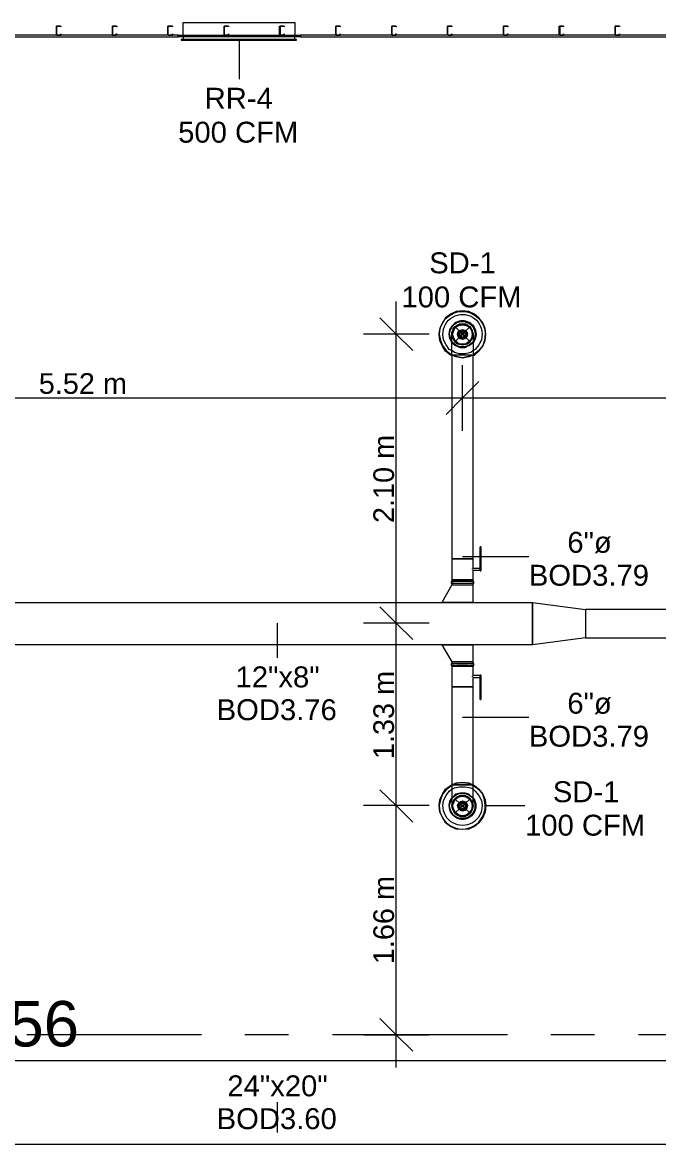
# Model space of a CAD drawing. Header units: metres. Extents: x -2 to 237, y -8 to 52.
# Drawn here: x 10.1 to 14.72, y 14.44 to 22.59 of the extents above; entities that cross this region are included whole.
import ezdxf

# ---------------------------------------------------------------- set-up
doc = ezdxf.new("R2010")
doc.units = ezdxf.units.M
doc.layers.add('HVAC - Ductos', color=5, linetype='Continuous', lineweight=0)
doc.layers.add('PDF3_Text', color=7, linetype='Continuous', lineweight=0)
doc.layers.add('PDF3_Geometry', color=7, linetype='Continuous', lineweight=0, true_color=0xaaaaaa)
doc.styles.add('PDF Arial-BoldMT-Identity-H', font='arial.ttf')
doc.styles.add('PDF Helvetica', font='')
doc.styles.get('PDF Helvetica').set_extended_font_data('Helvetica')

msp = doc.modelspace()

# ---------------------------------------------------------------- linework, layer by layer
at = {"layer": 'HVAC - Ductos', "lineweight": 0}
for points in [[(12.0911, 22.4686), (12.0774, 22.4686), (12.0774, 22.4915), (11.2661, 22.4915), (11.2661, 22.5923), (12.0774, 22.5923), (12.0774, 22.4915), (11.2661, 22.4915), (11.2661, 22.4686), (11.2524, 22.4686), (11.2524, 22.464), (12.0911, 22.464), (12.0911, 22.4686), (11.2524, 22.4686)], [(11.2752, 22.464), (12.0682, 22.464)], [(11.674, 22.464), (11.674, 22.1799)], [(12.8153, 15.0023), (12.8153, 16.9043), (12.8153, 18.2289), (12.8153, 20.5665)], [(12.6961, 20.4473), (12.8153, 20.3281), (12.9344, 20.209)], [(13.3744, 20.1769), (13.3699, 20.1769), (13.3607, 20.1769), (13.3516, 20.1769), (13.3332, 20.1769), (13.3149, 20.1769), (13.2966, 20.1769), (13.2782, 20.1769), (13.2599, 20.1769), (13.2415, 20.1769), (13.2324, 20.1769), (13.2232, 20.1769), (13.2186, 20.1769), (13.2186, 18.6965), (13.2232, 18.6965), (13.2324, 18.6965), (13.2415, 18.6965), (13.2599, 18.6965), (13.2782, 18.6965), (13.2966, 18.6965), (13.3149, 18.6965), (13.3332, 18.6965), (13.3516, 18.6965), (13.3607, 18.6965), (13.3699, 18.6965), (13.3744, 18.6965), (13.3744, 20.1769), (13.3699, 20.1769), (13.3607, 20.1769), (13.3516, 20.1769), (13.3332, 20.1769), (13.3149, 20.1769), (13.2966, 20.1769), (13.2782, 20.1769), (13.2599, 20.1769), (13.2415, 20.1769), (13.2324, 20.1769), (13.2232, 20.1769), (13.2186, 20.1769), (13.2186, 20.1952), (13.2186, 20.2365), (13.2186, 20.2731), (13.2186, 20.3006), (13.2186, 20.319), (13.2186, 20.3281), (13.2186, 20.319), (13.2186, 20.3281), (13.2232, 20.3465), (13.2324, 20.3648), (13.2415, 20.3831), (13.2599, 20.3923), (13.2782, 20.4015), (13.2966, 20.4015), (13.3149, 20.4015), (13.3332, 20.3923), (13.3516, 20.3831), (13.3607, 20.3648), (13.3699, 20.3465), (13.3744, 20.3281)], [(13.269, 20.2548), (13.2644, 20.2594), (13.2461, 20.2731), (13.2324, 20.2915), (13.2232, 20.3098), (13.2232, 20.3281), (13.2232, 20.3465), (13.2324, 20.3648), (13.2461, 20.3785), (13.2599, 20.3923), (13.2782, 20.3969), (13.2966, 20.4015), (13.3149, 20.3969), (13.3332, 20.3923), (13.347, 20.3785), (13.3607, 20.3648), (13.3653, 20.3465), (13.3699, 20.3281), (13.3653, 20.3098), (13.3607, 20.2915), (13.347, 20.2731), (13.3332, 20.264), (13.3149, 20.2548), (13.2966, 20.2548), (13.2782, 20.2548), (13.2599, 20.264), (13.2461, 20.2731), (13.2278, 20.296), (13.2232, 20.3006)], [(13.2278, 20.3603), (13.2461, 20.3785), (13.2644, 20.3923)], [(13.2644, 20.3969), (13.269, 20.3969)], [(13.269, 20.3969), (13.2966, 20.4015), (13.3194, 20.3969)], [(13.324, 20.3969), (13.3286, 20.3969)], [(13.3286, 20.3923), (13.347, 20.3785), (13.3607, 20.3603)], [(13.0536, 20.3281), (12.8153, 20.3281), (12.577, 20.3281)], [(13.2186, 20.319), (13.2232, 20.3052), (13.2324, 20.2869), (13.2415, 20.2731), (13.2599, 20.2594), (13.2782, 20.2548), (13.2966, 20.2503), (13.3149, 20.2548), (13.3332, 20.2594), (13.3516, 20.2731), (13.3607, 20.2869), (13.3699, 20.3052), (13.3699, 20.319)], [(13.2232, 20.3557), (13.2278, 20.3557), (13.2278, 20.3603)], [(13.2278, 20.3006), (13.2232, 20.3281), (13.2278, 20.3511)], [(13.3607, 20.296), (13.347, 20.2731), (13.3286, 20.2594), (13.324, 20.2548)], [(13.3653, 20.3603), (13.3653, 20.3557)], [(13.3653, 20.3511), (13.3699, 20.3281), (13.3653, 20.3006), (13.3653, 20.296)], [(13.3194, 20.2594), (13.2966, 20.2548), (13.269, 20.2594)], [(13.3744, 20.209), (13.3561, 20.1952), (13.3149, 20.1861), (13.2736, 20.1861), (13.2369, 20.1952), (13.2186, 20.209)], [(13.3744, 20.1769), (13.3424, 20.1631), (13.2966, 20.154), (13.2507, 20.1631), (13.2186, 20.1769), (13.2507, 20.1677), (13.2966, 20.1585), (13.3378, 20.1677), (13.3699, 20.1769)], [(13.2966, 19.6269), (13.2966, 19.8652), (13.2966, 20.1035)], [(13.4157, 19.9844), (13.2966, 19.8652), (13.1774, 19.746)], [(7.5398, 19.8652), (13.2966, 19.8652), (16.8074, 19.8652), (17.0641, 19.8652)], [(13.4249, 18.6277), (13.3744, 18.6277), (13.3744, 18.6965), (13.3699, 18.6965), (13.3607, 18.6965), (13.3516, 18.6965), (13.3332, 18.6965), (13.3149, 18.6965), (13.2966, 18.6965), (13.2782, 18.6965), (13.2599, 18.6965), (13.2415, 18.6965), (13.2324, 18.6965), (13.2232, 18.6965), (13.2186, 18.6965), (13.2186, 18.5452), (13.2232, 18.5452), (13.2324, 18.5452), (13.2415, 18.5452), (13.2599, 18.5452), (13.2782, 18.5452), (13.2966, 18.5452), (13.3149, 18.5452), (13.3332, 18.5452), (13.3516, 18.5452), (13.3607, 18.5452), (13.3699, 18.5452), (13.3744, 18.5452), (13.3744, 18.6139), (13.4249, 18.6139), (13.4249, 18.6185), (13.4249, 18.6139), (13.4249, 18.6093), (13.4249, 18.6139), (13.4249, 18.6185), (13.4249, 18.7744), (13.4249, 18.7789), (13.4249, 18.7835), (13.4249, 18.7789), (13.4249, 18.7744)], [(13.4294, 18.7835), (13.4249, 18.7835)], [(13.4294, 18.7744), (13.4294, 18.7789), (13.4294, 18.7835), (13.4294, 18.7789), (13.4294, 18.7744), (13.4294, 18.6185), (13.4294, 18.6139), (13.4294, 18.6093), (13.4294, 18.6139), (13.4294, 18.6185)], [(13.2966, 18.7148), (13.7778, 18.7148)], [(13.3699, 18.6185), (13.3699, 18.6231)], [(13.3744, 18.6231), (13.3744, 18.6277)], [(13.4249, 18.6093), (13.4294, 18.6093)], [(13.2186, 18.5085), (13.1453, 18.3802), (13.1498, 18.3802), (13.1682, 18.3802), (13.1912, 18.3802), (13.2186, 18.3802), (13.2966, 18.3802), (13.324, 18.3802), (13.3516, 18.3802), (13.3653, 18.3802), (13.3744, 18.3802), (13.3744, 18.5085)], [(13.3744, 18.5315), (13.379, 18.5315), (13.3744, 18.5315), (13.3699, 18.5315), (13.3561, 18.5315), (13.3378, 18.5315), (13.3194, 18.5315), (13.2966, 18.5315), (13.2736, 18.5315), (13.2553, 18.5315), (13.2369, 18.5315), (13.2232, 18.5315), (13.2186, 18.5315), (13.214, 18.5315), (13.214, 18.5177), (13.2186, 18.5177)], [(13.2186, 18.5315), (13.214, 18.5315)], [(13.3744, 18.5177), (13.379, 18.5177), (13.3744, 18.5177), (13.3699, 18.5177), (13.3561, 18.5177), (13.3378, 18.5177), (13.3194, 18.5177), (13.2966, 18.5177), (13.2736, 18.5177), (13.2553, 18.5177), (13.2369, 18.5177), (13.2232, 18.5177), (13.2186, 18.5177), (13.214, 18.5177)], [(13.3607, 18.5315), (13.3699, 18.5315), (13.3744, 18.5315), (13.3744, 18.5452), (13.3699, 18.5452), (13.3607, 18.5452), (13.3516, 18.5452), (13.3332, 18.5452), (13.3149, 18.5452), (13.2966, 18.5452), (13.2782, 18.5452), (13.2599, 18.5452), (13.2415, 18.5452), (13.2324, 18.5452), (13.2232, 18.5452), (13.2186, 18.5452), (13.2186, 18.5315), (13.2232, 18.5315), (13.2324, 18.5315)], [(13.2324, 18.5177), (13.2232, 18.5177), (13.2186, 18.5177), (13.2186, 18.5085), (13.2232, 18.5085), (13.2324, 18.5085), (13.2415, 18.5085), (13.2599, 18.5085), (13.2782, 18.5085), (13.2966, 18.5085), (13.3149, 18.5085), (13.3332, 18.5085), (13.3516, 18.5085), (13.3607, 18.5085), (13.3699, 18.5085), (13.3744, 18.5085), (13.3744, 18.5177), (13.3699, 18.5177), (13.3607, 18.5177)], [(13.3561, 18.5315), (13.3516, 18.5315), (13.3332, 18.5315), (13.3149, 18.5315), (13.2966, 18.5315), (13.2782, 18.5315), (13.2599, 18.5315), (13.2415, 18.5315), (13.2369, 18.5315)], [(13.2415, 18.5177), (13.2369, 18.5177)], [(13.3378, 18.5177), (13.3332, 18.5177), (13.3149, 18.5177), (13.2966, 18.5177), (13.2782, 18.5177), (13.2599, 18.5177), (13.2553, 18.5177)], [(13.2644, 18.5085), (13.269, 18.5085)], [(13.324, 18.5085), (13.3286, 18.5085)], [(13.3561, 18.5177), (13.3516, 18.5177)], [(13.379, 18.5177), (13.379, 18.5315)], [(12.6961, 18.3481), (12.8153, 18.2289), (12.9344, 18.1098)], [(13.3744, 18.3802), (13.3653, 18.3802), (13.3516, 18.3802), (13.324, 18.3802), (13.2966, 18.3802), (13.2186, 18.3802), (13.1912, 18.3802), (13.1682, 18.3802), (13.1498, 18.3802), (13.1453, 18.3802)], [(11.949, 18.2289), (11.949, 17.9769)], [(13.0536, 18.2289), (12.8153, 18.2289), (12.577, 18.2289)], [(13.3744, 17.9493), (13.3744, 18.0731), (13.3653, 18.0731), (13.3516, 18.0731), (13.324, 18.0731), (13.2966, 18.0731), (13.2186, 18.0731), (13.1912, 18.0731), (13.1682, 18.0731), (13.1498, 18.0731), (13.1453, 18.0731), (13.2186, 17.9493)], [(13.1453, 18.0731), (13.1498, 18.0731), (13.1682, 18.0731), (13.1912, 18.0731), (13.2186, 18.0731), (13.2966, 18.0731), (13.324, 18.0731), (13.3516, 18.0731), (13.3653, 18.0731), (13.3744, 18.0731)], [(13.3744, 17.9356), (13.379, 17.9356), (13.3744, 17.9356), (13.3699, 17.9356), (13.3561, 17.9356), (13.3378, 17.9356), (13.3194, 17.9356), (13.2966, 17.9356), (13.2736, 17.9356), (13.2553, 17.9356), (13.2369, 17.9356), (13.2232, 17.9356), (13.2186, 17.9356), (13.214, 17.9356), (13.214, 17.9219), (13.2186, 17.9219), (13.2232, 17.9219), (13.2186, 17.9219), (13.2232, 17.9219), (13.2324, 17.9219), (13.2415, 17.9219), (13.2599, 17.9219), (13.2782, 17.9219), (13.2966, 17.9219), (13.3149, 17.9219), (13.3332, 17.9219), (13.3516, 17.9219), (13.3607, 17.9219), (13.3699, 17.9219), (13.3744, 17.9219)], [(13.2186, 17.9356), (13.214, 17.9356)], [(13.3607, 17.9356), (13.3699, 17.9356), (13.3744, 17.9356), (13.3744, 17.9493), (13.3699, 17.9493), (13.3607, 17.9493), (13.3516, 17.9493), (13.3332, 17.9493), (13.3149, 17.9493), (13.2966, 17.9493), (13.2782, 17.9493), (13.2599, 17.9493), (13.2415, 17.9493), (13.2324, 17.9493), (13.2232, 17.9493), (13.2186, 17.9493), (13.2186, 17.9356), (13.2232, 17.9356), (13.2324, 17.9356)], [(13.2369, 17.9356), (13.2415, 17.9356)], [(13.2553, 17.9356), (13.2599, 17.9356), (13.2782, 17.9356), (13.2966, 17.9356), (13.3149, 17.9356), (13.3332, 17.9356), (13.3378, 17.9356)], [(13.269, 17.9493), (13.2644, 17.9493)], [(13.3286, 17.9493), (13.324, 17.9493)], [(13.3516, 17.9356), (13.3561, 17.9356)], [(13.379, 17.9219), (13.379, 17.9356)], [(13.4249, 17.8393), (13.4249, 17.8439), (13.4249, 17.8485), (13.3744, 17.8485), (13.3744, 17.9173), (13.3699, 17.9173), (13.3744, 17.9173), (13.3699, 17.9173), (13.3607, 17.9173), (13.3516, 17.9173), (13.3332, 17.9173), (13.3149, 17.9173), (13.2966, 17.9173), (13.2782, 17.9173), (13.2599, 17.9173), (13.2415, 17.9173), (13.2324, 17.9173), (13.2232, 17.9173), (13.2186, 17.9173), (13.2232, 17.9173), (13.2186, 17.9173), (13.2232, 17.9173), (13.2324, 17.9173), (13.2415, 17.9173), (13.2599, 17.9173), (13.2782, 17.9173), (13.2966, 17.9173), (13.3149, 17.9173), (13.3332, 17.9173), (13.3516, 17.9173), (13.3607, 17.9173), (13.3699, 17.9173), (13.3744, 17.9173), (13.3744, 17.9219), (13.3699, 17.9219), (13.3744, 17.9219), (13.379, 17.9219), (13.3744, 17.9219), (13.3699, 17.9219), (13.3561, 17.9219), (13.3378, 17.9219), (13.3194, 17.9219), (13.2966, 17.9219), (13.2736, 17.9219), (13.2553, 17.9219), (13.2369, 17.9219), (13.2232, 17.9219), (13.2186, 17.9219), (13.214, 17.9219)], [(13.2186, 17.9219), (13.2186, 17.9173), (13.2186, 17.7661), (13.2232, 17.7661), (13.2324, 17.7661), (13.2415, 17.7661), (13.2599, 17.7661), (13.2782, 17.7661), (13.2966, 17.7661), (13.3149, 17.7661), (13.3332, 17.7661), (13.3516, 17.7661), (13.3607, 17.7661), (13.3699, 17.7661), (13.3744, 17.7661), (13.3699, 17.7661), (13.3607, 17.7661), (13.3516, 17.7661), (13.3332, 17.7661), (13.3149, 17.7661), (13.2966, 17.7661), (13.2782, 17.7661), (13.2599, 17.7661), (13.2415, 17.7661), (13.2324, 17.7661), (13.2232, 17.7661), (13.2186, 17.7661), (13.2186, 17.0556), (13.2232, 17.0556), (13.2324, 17.0556), (13.2415, 17.0556), (13.2599, 17.0556), (13.2782, 17.0556), (13.2966, 17.0556), (13.3149, 17.0556), (13.3332, 17.0556), (13.3516, 17.0556), (13.3607, 17.0556), (13.3699, 17.0556), (13.3744, 17.0556), (13.3744, 17.7661), (13.3744, 17.8348), (13.4249, 17.8348)], [(13.3744, 17.8439), (13.3744, 17.8485)], [(13.4294, 17.8531), (13.4249, 17.8531)], [(13.4249, 17.6881), (13.4249, 17.8393), (13.4249, 17.8439), (13.4249, 17.8485), (13.4249, 17.8531), (13.4249, 17.8485), (13.4249, 17.8439)], [(13.4294, 17.8393), (13.4294, 17.8439), (13.4294, 17.8485), (13.4294, 17.8531), (13.4294, 17.8485), (13.4294, 17.8439), (13.4294, 17.8393), (13.4294, 17.6881)], [(13.3699, 17.8393), (13.3699, 17.8439)], [(13.4249, 17.6743), (13.4294, 17.6743)], [(13.2966, 17.546), (13.7778, 17.546)], [(13.2186, 17.051), (13.214, 17.0465), (13.1774, 17.0189), (13.1498, 16.9869), (13.1361, 16.9456), (13.127, 16.9043), (13.1315, 16.9456), (13.1498, 16.9869), (13.1728, 17.0235), (13.2094, 17.051), (13.2186, 17.0556), (13.2186, 17.0097), (13.2186, 16.9731), (13.2186, 16.9365), (13.2186, 16.9135), (13.2186, 16.9043), (13.2186, 16.9089), (13.2186, 16.9043), (13.2232, 16.8815), (13.2324, 16.8631), (13.2415, 16.8493), (13.2599, 16.8356), (13.2782, 16.8265), (13.2966, 16.8265), (13.3149, 16.8265), (13.3332, 16.8356), (13.3516, 16.8493), (13.3607, 16.8631), (13.3699, 16.8815), (13.3744, 16.9043), (13.3699, 16.9089), (13.3744, 16.9043), (13.3699, 16.8815), (13.3607, 16.8631), (13.3516, 16.8493), (13.3332, 16.8356), (13.3149, 16.8265), (13.2966, 16.8265), (13.2782, 16.8265), (13.2599, 16.8356), (13.2415, 16.8493), (13.2324, 16.8631), (13.2232, 16.8815), (13.2186, 16.9043)], [(13.2186, 17.0556), (13.2507, 17.0693), (13.2966, 17.0739), (13.3424, 17.0693), (13.3744, 17.0556)], [(13.3699, 17.051), (13.3378, 17.0647), (13.2966, 17.0693), (13.2507, 17.0647), (13.2186, 17.051)], [(13.3744, 17.0556), (13.3699, 17.0556), (13.3607, 17.0556), (13.3516, 17.0556), (13.3332, 17.0556), (13.3149, 17.0556), (13.2966, 17.0556), (13.2782, 17.0556), (13.2599, 17.0556), (13.2415, 17.0556), (13.2324, 17.0556), (13.2232, 17.0556), (13.2186, 17.0556)], [(13.2186, 17.0235), (13.2369, 17.0327), (13.2736, 17.0419), (13.3149, 17.0419), (13.3561, 17.0327), (13.3744, 17.0235)], [(12.6961, 17.0189), (12.8153, 16.9043), (12.9344, 16.7852)], [(13.3699, 16.9089), (13.3699, 16.9227), (13.3607, 16.941), (13.3516, 16.9548), (13.3332, 16.9685), (13.3149, 16.9777), (13.2966, 16.9777), (13.2782, 16.9777), (13.2599, 16.9685), (13.2415, 16.9548), (13.2324, 16.941), (13.2232, 16.9227), (13.2186, 16.9089)], [(13.2232, 16.9273), (13.2278, 16.9319), (13.2461, 16.9548), (13.2599, 16.9639), (13.2782, 16.9731), (13.2966, 16.9777), (13.3149, 16.9731), (13.3332, 16.9639), (13.347, 16.9548), (13.3607, 16.941), (13.3653, 16.9227), (13.3699, 16.9043), (13.3653, 16.8815), (13.3607, 16.8631), (13.347, 16.8493), (13.3332, 16.8402), (13.3149, 16.831), (13.2966, 16.8265), (13.2782, 16.831), (13.2599, 16.8402), (13.2461, 16.8493), (13.2324, 16.8631), (13.2232, 16.8815), (13.2232, 16.9043), (13.2232, 16.9227), (13.2324, 16.941), (13.2461, 16.9548), (13.2644, 16.9685), (13.269, 16.9731)], [(13.269, 16.9685), (13.2966, 16.9777), (13.3194, 16.9685)], [(13.324, 16.9731), (13.3286, 16.9685), (13.347, 16.9548), (13.3607, 16.9319)], [(13.0536, 16.9043), (12.8153, 16.9043), (12.577, 16.9043)], [(13.2278, 16.8769), (13.2232, 16.9043), (13.2278, 16.9273)], [(13.2278, 16.8723), (13.2232, 16.8769)], [(13.2644, 16.8356), (13.2461, 16.8493), (13.2278, 16.8723)], [(13.3607, 16.8723), (13.347, 16.8493), (13.3286, 16.8356)], [(13.3653, 16.9319), (13.3653, 16.9273), (13.3699, 16.9043), (13.3653, 16.8769)], [(13.3653, 16.8769), (13.3653, 16.8723)], [(13.4662, 16.9043), (13.7503, 16.9043)], [(13.269, 16.831), (13.2644, 16.8356)], [(13.3194, 16.8356), (13.2966, 16.8265), (13.269, 16.8356)], [(13.3286, 16.8356), (13.324, 16.831)], [(12.6961, 15.3597), (12.8153, 15.2405), (12.9344, 15.1214)], [(12.577, 15.2405), (12.8153, 15.2405), (13.0536, 15.2405)], [(7.0265, 15.0527), (16.3537, 15.0527), (16.3537, 14.4431), (7.0265, 14.4431)], [(11.949, 14.7502), (11.949, 14.5301)]]:
    msp.add_lwpolyline(points, dxfattribs=at)
for points in [[(11.2752, 22.4915), (11.399, 22.4915)], [(11.477, 22.4915), (11.6374, 22.4915)], [(11.7152, 22.4915), (11.8757, 22.4915)], [(11.9536, 22.4915), (12.0728, 22.4915)], [(13.3607, 20.3006), (13.347, 20.2777), (13.324, 20.2594), (13.2966, 20.2548), (13.269, 20.2594), (13.2461, 20.2777), (13.2324, 20.3006), (13.2232, 20.3281), (13.2324, 20.3557), (13.2461, 20.3785), (13.269, 20.3923), (13.2966, 20.3969), (13.324, 20.3923), (13.347, 20.3785), (13.3607, 20.3557), (13.3653, 20.3281)], [(13.2003, 20.3281), (13.2048, 20.296), (13.2186, 20.2685), (13.2048, 20.296)], [(13.2782, 20.3557), (13.2644, 20.3465), (13.2599, 20.3281), (13.2644, 20.3465), (13.2782, 20.3557), (13.2966, 20.3603), (13.3149, 20.3557), (13.3286, 20.3465), (13.3332, 20.3281), (13.3286, 20.3098), (13.3149, 20.296), (13.2966, 20.2915), (13.2782, 20.296), (13.2644, 20.3098), (13.2599, 20.3281), (13.2644, 20.3098), (13.2782, 20.296), (13.2966, 20.2915), (13.3149, 20.296), (13.324, 20.3098), (13.3286, 20.3281), (13.324, 20.3465), (13.3149, 20.3557), (13.2966, 20.3603)], [(13.2874, 20.3511), (13.2782, 20.3419), (13.269, 20.3281), (13.2736, 20.3419), (13.2874, 20.3511), (13.3057, 20.3511), (13.3149, 20.3419), (13.324, 20.3281), (13.3149, 20.3098), (13.3057, 20.3006), (13.2874, 20.3006), (13.2736, 20.3098), (13.269, 20.3281), (13.2782, 20.3144), (13.2874, 20.3052), (13.3057, 20.3052), (13.3149, 20.3144), (13.3194, 20.3281), (13.3149, 20.3419), (13.3057, 20.3511)], [(13.3103, 20.3144), (13.2966, 20.3052), (13.2828, 20.3144), (13.2782, 20.3281), (13.2828, 20.3419), (13.2966, 20.3465), (13.3103, 20.3419), (13.3149, 20.3281)], [(13.292, 20.3327), (13.292, 20.3281), (13.292, 20.3327), (13.3012, 20.3327), (13.3012, 20.3281), (13.2966, 20.3327)], [(13.2966, 20.3235), (13.3012, 20.3281), (13.3012, 20.3235), (13.292, 20.3235), (13.292, 20.3281), (13.292, 20.3235)], [(13.2232, 20.2685), (13.2507, 20.2457), (13.2782, 20.2365), (13.3103, 20.2365), (13.3424, 20.2457), (13.3699, 20.2685), (13.3744, 20.2731), (13.3699, 20.2685), (13.3424, 20.2457), (13.3103, 20.2365), (13.2782, 20.2365), (13.2507, 20.2457), (13.2232, 20.2685), (13.2186, 20.2731)], [(13.3699, 20.264), (13.3424, 20.2457), (13.3149, 20.2319), (13.2782, 20.2319), (13.2461, 20.2457), (13.2232, 20.264), (13.2186, 20.2685), (13.2232, 20.264), (13.2461, 20.2457), (13.2782, 20.2319), (13.3149, 20.2319), (13.3424, 20.2457), (13.3699, 20.264), (13.3744, 20.2685)], [(9.0569, 18.3802), (13.8053, 18.3802), (13.8053, 18.0731), (9.0569, 18.0731)], [(14.1903, 18.1235), (17.5591, 18.1235), (17.5591, 18.3298), (14.1903, 18.3298), (14.1903, 18.1235), (13.8053, 18.0731), (13.8053, 18.3802), (14.1903, 18.3298)], [(13.4249, 17.6881), (13.4249, 17.6835), (13.4249, 17.6789), (13.4249, 17.6743), (13.4249, 17.6789), (13.4249, 17.6835)], [(13.4294, 17.6881), (13.4294, 17.6835), (13.4294, 17.6789), (13.4294, 17.6743), (13.4294, 17.6789), (13.4294, 17.6835)], [(13.2186, 16.9593), (13.2048, 16.9365), (13.2003, 16.9043), (13.2048, 16.9365)], [(13.2186, 16.9548), (13.2232, 16.9639), (13.2507, 16.9823), (13.2782, 16.996), (13.3103, 16.996), (13.3424, 16.9823), (13.3699, 16.9639), (13.3424, 16.9869), (13.3149, 16.996), (13.2782, 16.996), (13.2461, 16.9869), (13.2232, 16.9639), (13.2186, 16.9593), (13.2232, 16.9639)], [(13.3699, 16.9639), (13.3424, 16.9823), (13.3103, 16.996), (13.2782, 16.996), (13.2507, 16.9823), (13.2232, 16.9639), (13.2461, 16.9869), (13.2782, 16.996), (13.3149, 16.996), (13.3424, 16.9869), (13.3699, 16.9639), (13.3744, 16.9593), (13.3699, 16.9639), (13.3744, 16.9548)], [(13.3607, 16.8769), (13.347, 16.8539), (13.324, 16.8356), (13.2966, 16.831), (13.269, 16.8356), (13.2461, 16.8539), (13.2324, 16.8769), (13.2232, 16.9043), (13.2324, 16.9273), (13.2461, 16.9548), (13.269, 16.9685), (13.2966, 16.9731), (13.324, 16.9685), (13.347, 16.9548), (13.3607, 16.9273), (13.3653, 16.9043)], [(13.2782, 16.9319), (13.2644, 16.9181), (13.2599, 16.9043), (13.2644, 16.9181), (13.2782, 16.9319), (13.2966, 16.9365), (13.3149, 16.9319), (13.3286, 16.9181), (13.3332, 16.9043), (13.3286, 16.886), (13.3149, 16.8723), (13.2966, 16.8677), (13.2782, 16.8723), (13.2644, 16.886), (13.2599, 16.9043), (13.2644, 16.886), (13.2782, 16.8723), (13.2966, 16.8677), (13.3149, 16.8723), (13.324, 16.886), (13.3286, 16.9043), (13.324, 16.9181), (13.3149, 16.9319), (13.2966, 16.9365)], [(13.2874, 16.9273), (13.2782, 16.9181), (13.269, 16.9043), (13.2736, 16.9181), (13.2874, 16.9273), (13.3057, 16.9273), (13.3149, 16.9181), (13.324, 16.9043), (13.3149, 16.886), (13.3057, 16.8769), (13.2874, 16.8769), (13.2736, 16.886), (13.269, 16.9043), (13.2782, 16.886), (13.2874, 16.8769), (13.3057, 16.8769), (13.3149, 16.886), (13.3194, 16.9043), (13.3149, 16.9181), (13.3057, 16.9273)], [(13.3103, 16.886), (13.2966, 16.8815), (13.2828, 16.886), (13.2782, 16.9043), (13.2828, 16.9181), (13.2966, 16.9227), (13.3103, 16.9181), (13.3149, 16.9043)], [(13.292, 16.9089), (13.292, 16.9043), (13.292, 16.9089), (13.3012, 16.9089), (13.3012, 16.9043), (13.2966, 16.9089)], [(13.2966, 16.8997), (13.3012, 16.9043), (13.3012, 16.8952), (13.292, 16.8952), (13.292, 16.9043), (13.292, 16.8997)]]:
    msp.add_lwpolyline(points, close=True, dxfattribs=at)
for points in [[(13.2186, 20.3281, -1.065572), (13.3699, 20.319), (13.3744, 20.3281), (13.3744, 20.3144), (13.3744, 20.2915), (13.3744, 20.2594), (13.3744, 20.2181), (13.3744, 20.1769), (13.3836, 20.1769), (13.4157, 20.2044), (13.4432, 20.2411), (13.4616, 20.2823), (13.4662, 20.3281), (13.4616, 20.3694), (13.4432, 20.4107), (13.4157, 20.4473), (13.3836, 20.4748), (13.3424, 20.4931), (13.2966, 20.4977), (13.2507, 20.4931), (13.2094, 20.4748), (13.1728, 20.4473), (13.1498, 20.4107), (13.1315, 20.3694), (13.127, 20.3281), (13.1361, 20.2823), (13.1498, 20.2457), (13.1774, 20.209), (13.214, 20.1815), (13.2186, 20.1769), (13.2094, 20.1769), (13.1728, 20.2044), (13.1498, 20.2411), (13.1315, 20.2823), (13.127, 20.3281, -0.98637), (13.4616, 20.3281), (13.457, 20.2823), (13.4432, 20.2457), (13.4157, 20.209), (13.379, 20.1815), (13.3699, 20.1769)], [(13.2186, 20.209), (13.2003, 20.2181), (13.1774, 20.2503), (13.159, 20.2869), (13.1544, 20.3281, -1.008099), (13.4386, 20.3281), (13.434, 20.2869), (13.4157, 20.2503), (13.3882, 20.2181), (13.3744, 20.209)], [(13.3744, 16.9043), (13.3744, 16.9089), (13.3744, 16.9273), (13.3744, 16.9548), (13.3744, 16.9915), (13.3744, 17.0373), (13.3744, 17.0556), (13.3836, 17.051), (13.4157, 17.0235), (13.4432, 16.9869), (13.4616, 16.9456), (13.4662, 16.9043), (13.4616, 16.8585), (13.4432, 16.8173), (13.4157, 16.7806), (13.3836, 16.7531), (13.3424, 16.7347), (13.2966, 16.7301), (13.2507, 16.7347), (13.2094, 16.7531), (13.1728, 16.7806), (13.1498, 16.8173), (13.1315, 16.8585), (13.127, 16.9043, 1.013808), (13.4616, 16.9043), (13.457, 16.9456), (13.4432, 16.9869), (13.4157, 17.0189), (13.379, 17.0465), (13.3699, 17.051)], [(13.3744, 17.0235), (13.3882, 17.0097), (13.4157, 16.9777), (13.434, 16.941), (13.4386, 16.9043, -1.012834), (13.1544, 16.9043), (13.159, 16.941), (13.1774, 16.9777), (13.2003, 17.0097), (13.2186, 17.0235)]]:
    msp.add_lwpolyline(points, format="xyb", dxfattribs=at)
for points in [[(13.3744, 20.2685), (13.3882, 20.296), (13.3928, 20.3281, 1.017908), (13.2003, 20.3281), (13.2094, 20.296), (13.2186, 20.2731, -1.368408), (13.3882, 20.3281), (13.3836, 20.296), (13.3744, 20.2731, 1.330941), (13.2003, 20.3281, -1.404423)], [(13.2003, 16.9043, 1.340804), (13.3744, 16.9548), (13.3836, 16.9365), (13.3882, 16.9043, -1.361088), (13.2186, 16.9548), (13.2094, 16.9365), (13.2003, 16.9043, 1.017908), (13.3928, 16.9043), (13.3882, 16.9365), (13.3744, 16.9593, -1.396079)]]:
    msp.add_lwpolyline(points, format="xyb", close=True, dxfattribs=at)
at = {"layer": 'PDF3_Geometry', "lineweight": 0}
for points in [[(7.0265, 22.4869), (8.209, 22.4869), (8.209, 22.5006), (9.0982, 22.5006), (9.0982, 22.4869), (11.2294, 22.4869), (11.2294, 22.5006), (12.1186, 22.5006), (12.1186, 22.4869), (16.3628, 22.4869), (17.252, 22.4869)], [(12.1186, 22.4869), (11.2294, 22.4869)], [(11.399, 15.2405), (10.1294, 15.2405)], [(12.0315, 15.2405), (11.7152, 15.2405)], [(13.622, 15.2405), (12.3524, 15.2405)], [(14.2544, 15.2405), (13.9382, 15.2405)], [(15.8449, 15.2405), (14.5753, 15.2405)]]:
    msp.add_lwpolyline(points, dxfattribs=at)
for points in [[(11.2294, 22.5006), (9.0982, 22.5006), (9.0982, 22.4869), (11.2294, 22.4869)], [(10.3494, 22.5006), (10.3448, 22.5006), (10.3448, 22.5052), (10.3448, 22.5648), (10.3494, 22.5648), (10.3769, 22.5648), (10.3769, 22.5603), (10.3769, 22.5648), (10.3494, 22.5648), (10.3448, 22.5648), (10.3448, 22.5052), (10.3494, 22.5006), (10.3769, 22.5006)], [(10.3769, 22.5098), (10.3769, 22.5006)], [(10.7528, 22.5006), (10.7528, 22.5052), (10.7528, 22.5648), (10.7848, 22.5648), (10.7848, 22.5603), (10.7802, 22.5603), (10.7802, 22.5648), (10.7528, 22.5648), (10.7528, 22.5052), (10.7528, 22.5006), (10.7802, 22.5006), (10.7802, 22.5098), (10.7848, 22.5098), (10.7848, 22.5006)], [(11.1606, 22.5006), (11.1561, 22.5006), (11.1561, 22.5052), (11.1561, 22.5648), (11.1606, 22.5648), (11.1882, 22.5648), (11.1882, 22.5603), (11.1882, 22.5648), (11.1606, 22.5648), (11.1561, 22.5648), (11.1561, 22.5052), (11.1606, 22.5052), (11.1606, 22.5006), (11.1882, 22.5006)], [(11.1882, 22.5098), (11.1882, 22.5006)], [(11.564, 22.5006), (11.564, 22.5052), (11.564, 22.5648), (11.5961, 22.5648), (11.5961, 22.5603), (11.5961, 22.5648), (11.564, 22.5648), (11.564, 22.5052), (11.564, 22.5006), (11.5961, 22.5006)], [(11.5961, 22.5098), (11.5961, 22.5006)], [(11.972, 22.5006), (11.9674, 22.5006), (11.9674, 22.5052), (11.9674, 22.5648), (11.972, 22.5648), (11.9994, 22.5648), (11.9994, 22.5603), (11.9994, 22.5648), (11.972, 22.5648), (11.972, 22.5052), (11.972, 22.5006), (11.9994, 22.5006)], [(11.9994, 22.5098), (11.9994, 22.5006)], [(16.3628, 22.5006), (12.1186, 22.5006), (12.1186, 22.4869), (16.3628, 22.4869)], [(12.3753, 22.5006), (12.3753, 22.5052), (12.3753, 22.5648), (12.4074, 22.5648), (12.4074, 22.5603), (12.4074, 22.5648), (12.3753, 22.5648), (12.3753, 22.5052), (12.3753, 22.5006), (12.4074, 22.5006)], [(12.4074, 22.5098), (12.4074, 22.5006)], [(12.7832, 22.5006), (12.7832, 22.5052), (12.7832, 22.5648), (12.8153, 22.5648), (12.8153, 22.5603), (12.8107, 22.5603), (12.8107, 22.5648), (12.7832, 22.5648), (12.7832, 22.5052), (12.7832, 22.5006), (12.8107, 22.5006), (12.8107, 22.5098), (12.8153, 22.5098), (12.8153, 22.5006)], [(13.1912, 22.5006), (13.1866, 22.5006), (13.1866, 22.5052), (13.1866, 22.5648), (13.1912, 22.5648), (13.2186, 22.5648), (13.2186, 22.5603), (13.2186, 22.5648), (13.1912, 22.5648), (13.1866, 22.5648), (13.1866, 22.5052), (13.1912, 22.5006), (13.2186, 22.5006)], [(13.2186, 22.5098), (13.2186, 22.5006)], [(13.5944, 22.5006), (13.5944, 22.5052), (13.5944, 22.5648), (13.6266, 22.5648), (13.6266, 22.5603), (13.622, 22.5603), (13.622, 22.5648), (13.5944, 22.5648), (13.5944, 22.5052), (13.5944, 22.5006), (13.622, 22.5006), (13.622, 22.5098), (13.6266, 22.5098), (13.6266, 22.5006)], [(14.0024, 22.5006), (13.9978, 22.5006), (13.9978, 22.5052), (13.9978, 22.5648), (14.0024, 22.5648), (14.0299, 22.5648), (14.0299, 22.5603), (14.0299, 22.5648), (14.0024, 22.5648), (14.0024, 22.5052), (14.0024, 22.5006), (14.0299, 22.5006)], [(14.0299, 22.5098), (14.0299, 22.5006)], [(14.4057, 22.5006), (14.4057, 22.5052), (14.4057, 22.5648), (14.4378, 22.5648), (14.4378, 22.5603), (14.4378, 22.5648), (14.4057, 22.5648), (14.4057, 22.5052), (14.4057, 22.5006), (14.4378, 22.5006)], [(14.4378, 22.5098), (14.4378, 22.5006)]]:
    msp.add_lwpolyline(points, close=True, dxfattribs=at)
at = {"layer": 'PDF3_Geometry', "color": 254, "lineweight": 0, "true_color": 0xd2d2d2}
for points in [[(10.3448, 22.5282), (10.3448, 22.5327)], [(12.3753, 22.5465), (12.3753, 22.5511)], [(12.389, 22.5648), (12.3936, 22.5648)]]:
    msp.add_lwpolyline(points, dxfattribs=at)
at = {"layer": 'PDF3_Geometry', "color": 8, "lineweight": 0, "true_color": 0x808080}
for points in [[(13.3561, 20.374), (13.3194, 20.4015), (13.2736, 20.4015), (13.2324, 20.374), (13.2186, 20.3281), (13.2324, 20.2823), (13.2736, 20.2548), (13.3194, 20.2548), (13.3561, 20.2823), (13.3744, 20.3281)], [(13.3561, 16.9456), (13.3194, 16.9731), (13.2736, 16.9731), (13.2324, 16.9456), (13.2186, 16.9043), (13.2324, 16.8585), (13.2736, 16.831), (13.3194, 16.831), (13.3561, 16.8585), (13.3744, 16.9043)]]:
    msp.add_lwpolyline(points, close=True, dxfattribs=at)
for points in [[(13.2415, 20.3831), (13.3516, 20.2731)], [(13.3516, 20.3831), (13.2415, 20.2731)], [(13.2415, 16.9548), (13.3516, 16.8493)], [(13.3516, 16.9548), (13.2415, 16.8493)]]:
    msp.add_lwpolyline(points, dxfattribs=at)

# ---------------------------------------------------------------- texts
at = {"layer": 'PDF3_Text', "lineweight": 0, "attachment_point": 4, "style": 'PDF Helvetica'}
for s, insert, char_height in [('RR-4', (11.4225, 22.0416), 0.15195), ('500 CFM', (11.23, 21.7941), 0.15195), ('SD-1', (13.0542, 20.8453), 0.15195), ('100 CFM', (12.8525, 20.5978), 0.15195), ('5.52 m', (10.217, 19.9691), 0.15008), ('6"ø', (14.058, 18.8148), 0.15195), ('BOD3.79', (13.7784, 18.5764), 0.15195), ('12"x8"', (11.6471, 17.8385), 0.15195), ('6"ø', (14.058, 17.646), 0.15195), ('BOD3.76', (11.5096, 17.6001), 0.15195), ('BOD3.79', (13.7784, 17.4076), 0.15195), ('SD-1', (13.9526, 17.0043), 0.15195), ('100 CFM', (13.7509, 16.7614), 0.15195), ('24"x20"', (11.5875, 14.8684), 0.15195), ('BOD3.60', (11.5096, 14.63), 0.15195)]:
    msp.add_mtext(s, dxfattribs=dict(at, insert=insert, char_height=char_height))
at = {"layer": 'PDF3_Text', "lineweight": 0, "char_height": 0.15008, "attachment_point": 4, "rotation": 90, "style": 'PDF Helvetica'}
for s, insert in [('2.10 m', (12.7245, 18.9565)), ('1.33 m', (12.7245, 17.2422)), ('1.66 m', (12.7245, 15.7526))]:
    msp.add_mtext(s, dxfattribs=dict(at, insert=insert))
at = {"layer": 'PDF3_Text', "color": 232, "lineweight": 70, "true_color": 0xe91e64, "insert": (9.7151, 15.3184), "char_height": 0.33001, "attachment_point": 4, "style": 'PDF Arial-BoldMT-Identity-H'}
msp.add_mtext('F56', dxfattribs=at)

doc.saveas('drawing.dxf')
